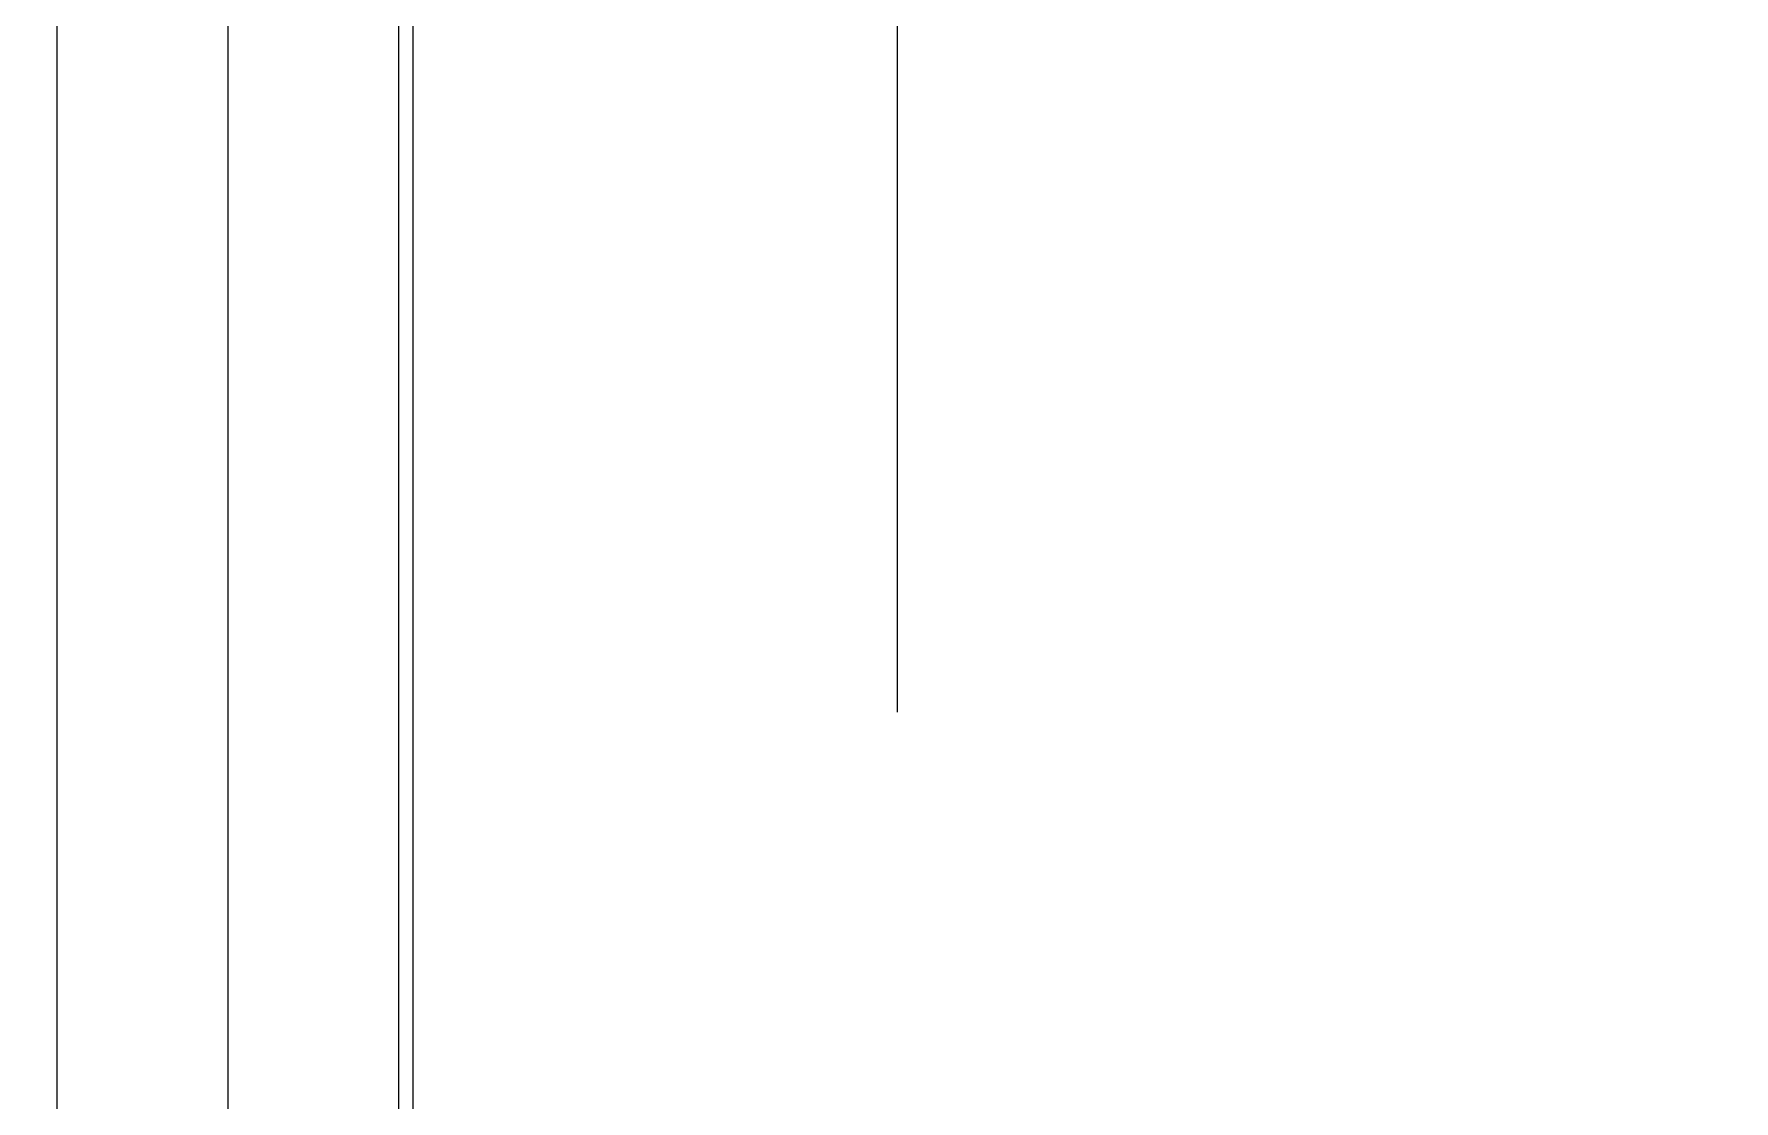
# Model space of a CAD drawing. Header units: millimetres. Extents: x 6110 to 6704, y -2661 to -1821.
# Drawn here: x 6332.54 to 6343.31, y -2435.29 to -2428.53 of the extents above; entities that cross this region are included whole.
import ezdxf

# ---------------------------------------------------------------- set-up
doc = ezdxf.new("R2010")
doc.units = ezdxf.units.MM
doc.header["$LTSCALE"] = 0.1
doc.linetypes.add('CENTERX2', pattern=[101.6, 63.5, -12.7, 12.7, -12.7])
doc.linetypes.add('HIDDEN2', pattern=[4.7625, 3.175, -1.5875])
doc.layers.add('1', color=4, linetype='HIDDEN2', lineweight=13)
doc.layers.add('DIM', color=3, linetype='Continuous', lineweight=9)
doc.layers.add('CENTER', color=1, linetype='CENTERX2')

msp = doc.modelspace()

# ---------------------------------------------------------------- hatches: boundary and pattern name
at = {"layer": 'DIM'}
h = msp.add_hatch(dxfattribs=at)
h.set_pattern_fill('ANSI31', color=2)
edge = h.paths.add_edge_path()
edge.add_line((6619.617, -2595.98), (6619.617, -1962.206))
edge.add_line((6634.617, -1966.11), (6619.617, -1966.11))
edge.add_line((6634.617, -2610.98), (6634.617, -1966.11))
edge.add_line((6634.617, -2610.98), (6184.457, -2610.98))
edge.add_line((6619.617, -2595.98), (6184.457, -2595.98))
edge.add_line((6184.457, -2610.98), (6184.457, -2595.98))

# ---------------------------------------------------------------- linework, layer by layer
at = {"layer": '1', "color": 7, "linetype": 'Continuous', "lineweight": -3}
for p, q in [((6332.686, -2517.795), (6332.686, -2399.48)), ((6333.768, -2400.726), (6333.768, -2517.795)), ((6334.85, -2404.019), (6334.85, -2518.039)), ((6334.939, -2404.249), (6334.939, -2518.039))]:
    msp.add_line(p, q, dxfattribs=at)
at = {"layer": 'CENTER'}
msp.add_line((6338.009, -2152.155), (6338.009, -2433.108), dxfattribs=at)

doc.saveas('drawing.dxf')
